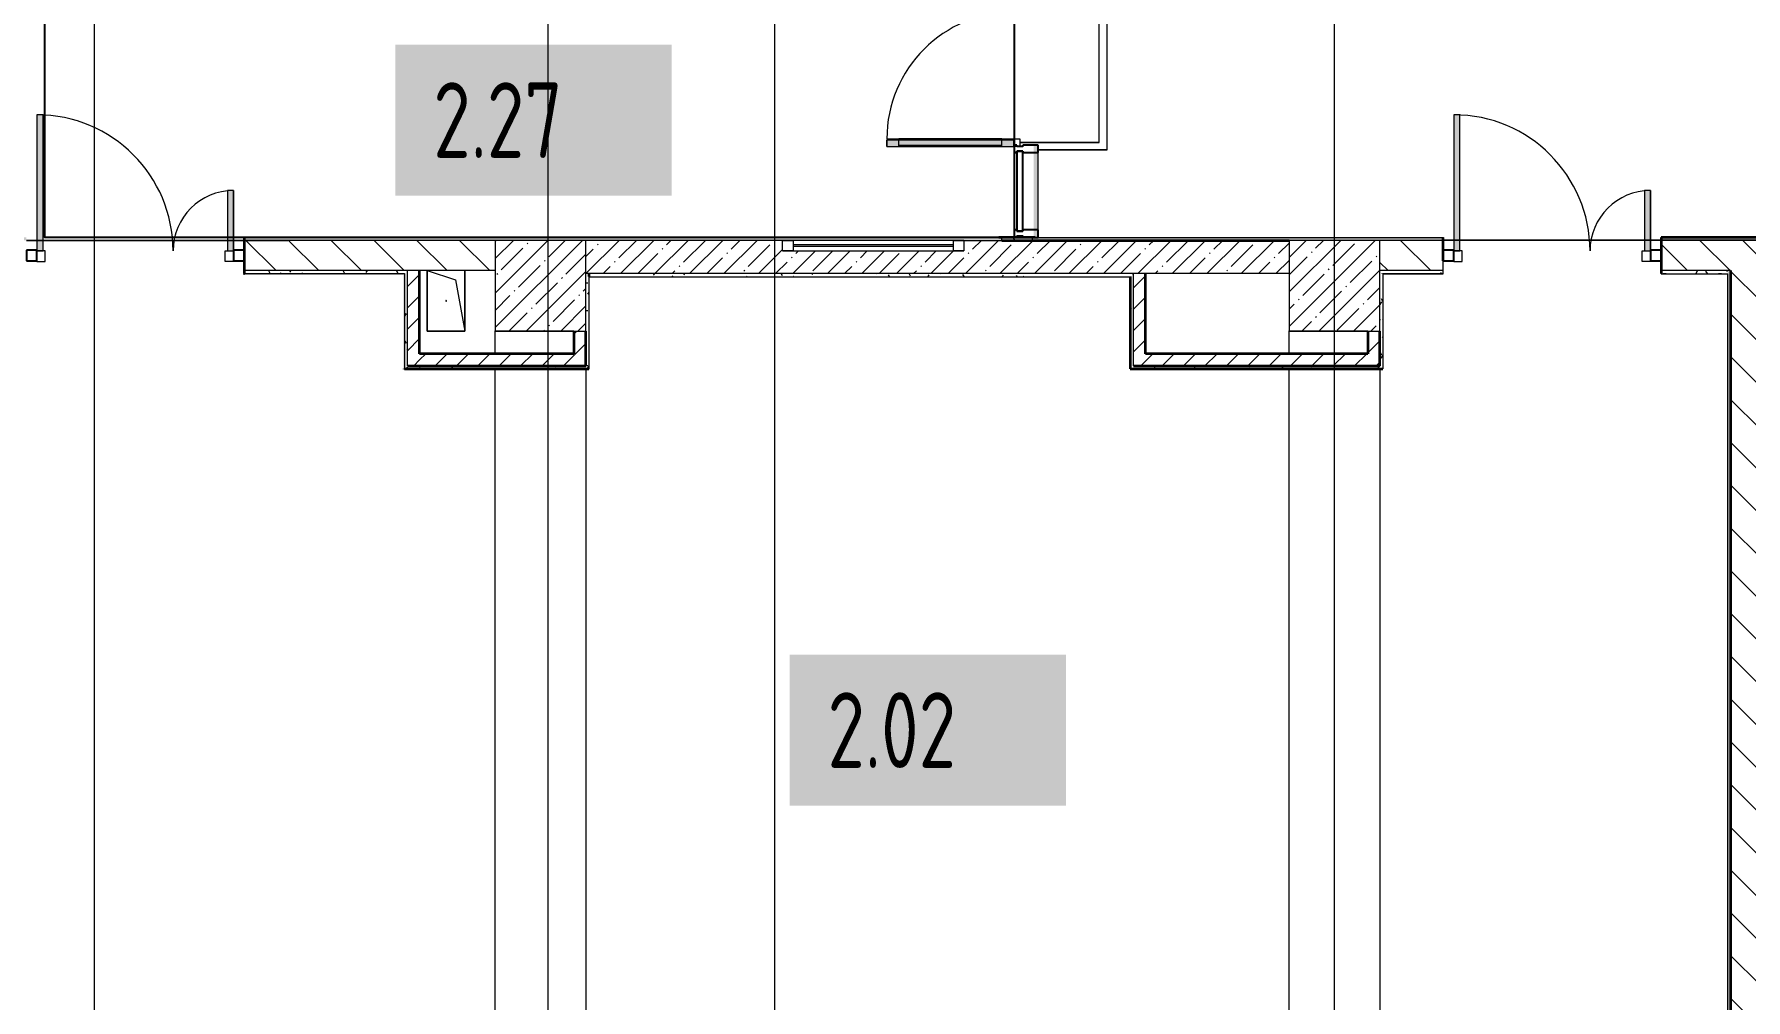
# Model space of a CAD drawing. Header units: millimetres. Extents: x 3914 to 443608, y -156176 to 78197.
# Drawn here: x 188576 to 199894, y -143099 to -136715 of the extents above; entities that cross this region are included whole.
import ezdxf

# ---------------------------------------------------------------- set-up
doc = ezdxf.new("R2010")
doc.units = ezdxf.units.MM
doc.linetypes.add('Осевая', pattern=[6350, 1270, -952.5, 3175, -952.5])
doc.layers.add('A-AREA-PATT-2', color=7, linetype='Continuous', lineweight=5, true_color=0xcde0ef, transparency=1)
for name, color, linetype, lineweight in [('A-DETL-GENF', 7, 'Continuous', 9), ('A-DOOR-1', 7, 'Continuous', 5), ('A-FLOR', 7, 'Continuous', 9), ('A-FLOR-PATT-1', 7, 'Continuous', 5), ('A-GENM', 7, 'Continuous', 9), ('A-GLAZ', 7, 'Continuous', 9), ('A-GLAZ-1', 7, 'Continuous', 5), ('A-GLAZ-CURT', 7, 'Continuous', 9), ('A-GLAZ-CURT-2', 7, 'Continuous', 25), ('A-GLAZ-CWMG', 7, 'Continuous', 9), ('A-GLAZ-CWMG-1', 7, 'Continuous', 25), ('A-WALL', 7, 'Continuous', 5), ('A-WALL-1', 7, 'Continuous', 35), ('I-WALL', 7, 'Continuous', 5), ('S-COLS', 7, 'Continuous', 9), ('S-COLS-1', 7, 'Continuous', 5), ('Оси', 7, 'Continuous', 9), ('Оси-2', 7, 'Осевая', 9)]:
    doc.layers.add(name, color=color, linetype=linetype, lineweight=lineweight)
doc.layers.add('A-WALL-FNSH-1', color=9, linetype='Continuous', lineweight=5, true_color=0x808080)
doc.styles.add('СПДС', font='ГОСТ тип А.ttf', dxfattribs={"width": 0.9})
pattern_1 = [(135, (174964.42, -145977.62), (-141.4214, -141.4214), [])]
pattern_2 = [(45, (174964.42, -145977.62), (-70.71068, 70.71068), [])]
pattern_3 = [(0, (174964.42, -145977.62), (243.84, 60.96), [20.117, -162.763, 20.117, -162.763, -975.36]), (0, (174964.42, -145977.62), (243.84, 60.96), [-365.76, 20.117, -345.643, 20.117, -162.763, -426.72]), (0, (174964.42, -145977.62), (243.84, 60.96), [-914.4, 20.117, -101.803, 20.117, -284.683]), (120, (175055.86, -145947.14), (-174.71291, 180.69163), [20.117, -162.763, 20.117, -162.763, -975.36]), (120, (175055.86, -145947.14), (-174.71291, 180.69163), [-365.76, 20.117, -345.643, 20.117, -162.763, -426.72]), (120, (175055.86, -145947.14), (-174.71291, 180.69163), [-914.4, 20.117, -101.803, 20.117, -284.683]), (240, (175086.34, -145825.22), (-69.12709, -241.65163), [20.117, -162.763, 20.117, -162.763, -975.36]), (240, (175086.34, -145825.22), (-69.12709, -241.65163), [-365.76, 20.117, -345.643, 20.117, -162.763, -426.72]), (240, (175086.34, -145825.22), (-69.12709, -241.65163), [-914.4, 20.117, -101.803, 20.117, -284.683])]

# ---------------------------------------------------------------- blocks, each defined once
blk = doc.blocks.new('BSC_Колонна _Прямоугольная - 600х600-V408-Объем проектирования 2 этажа')
at = {"layer": 'S-COLS-1'}
h = blk.add_hatch(dxfattribs=at)
h.set_pattern_fill('FP_155', color=256, style=0, pattern_type=2)
h.set_pattern_definition([(45, (-22210, -7600), (-114.0493, 114.0493), []), (45, (-22095.95, -7600), (-114.0493, 114.0493), [201.613, -40.323, 6.706, -33.617])])
h.paths.add_polyline_path([(300, -300), (300, 300), (-300, 300), (-300, -300)])
for p, q in [((300, 300), (-300, 300)), ((-300, 300), (-300, -300)), ((300, -300), (300, 300)), ((-300, -300), (300, -300))]:
    blk.add_line(p, q, dxfattribs=at)
blk = doc.blocks.new('GM_Отверстие прямоугольное _в плите_ - Отверстие-V419-Объем проектирования 2 этажа')
at = {"layer": 'A-GENM'}
for p, q in [((-200, 125), (200, 125)), ((200, 125), (-200, 125)), ((-138, 62), (200, 125)), ((200, 125), (200, -125)), ((200, -125), (200, 125)), ((-200, -125), (-138, 62)), ((200, -125), (-200, -125)), ((-200, -125), (200, -125))]:
    blk.add_line(p, q, dxfattribs=at)
for start, end in [(360, 180), (180, 360)]:
    blk.add_arc((0, 0), 2.5, start, end, dxfattribs=at)
blk = doc.blocks.new('BSC_Колонна _Прямоугольная - 600х600-V426-Объем проектирования 2 этажа')
at = {"layer": 'S-COLS-1'}
h = blk.add_hatch(dxfattribs=at)
h.set_pattern_fill('FP_176', color=256, style=0, pattern_type=2)
h.set_pattern_definition([(45, (-16960, -7600), (-114.0493, 114.0493), []), (45, (-16845.95, -7600), (-114.0493, 114.0493), [201.612, -40.322, 6.706, -33.617])])
h.paths.add_polyline_path([(300, -300), (300, 300), (-300, 300), (-300, -300), (-225, -300)])
for p, q in [((300, 300), (-300, 300)), ((-300, 300), (-300, -300)), ((300, -300), (300, 300)), ((-300, -300), (300, -300))]:
    blk.add_line(p, q, dxfattribs=at)
blk = doc.blocks.new('Прямоугольный импост - 50 x 70 мм-31927764-Объем проектирования 2 этажа')
at = {"layer": 'A-GLAZ-CWMG-1'}
for p, q in [((-70, 35), (0, 35)), ((-70, -35), (-70, 35)), ((0, 35), (0, -35)), ((0, -35), (-70, -35))]:
    blk.add_line(p, q, dxfattribs=at)
blk = doc.blocks.new('Прямоугольный импост - 50 x 70 мм-31701779-Объем проектирования 2 этажа')
at = {"layer": 'A-GLAZ-CWMG-1'}
for p, q in [((0, 35), (-70, 35)), ((-70, 35), (-70, -35)), ((0, -35), (0, 35)), ((-70, -35), (0, -35))]:
    blk.add_line(p, q, dxfattribs=at)
blk = doc.blocks.new('Прямоугольный импост - Импост структурный с накладкой - 160мм Темный-30756008-Объем проектирования 2 этажа')
at = {"layer": 'A-GLAZ-CWMG-1'}
for p, q in [((-50, 0), (-50, 17)), ((-50, 17), (0, 17)), ((-40, 0), (-50, 0)), ((-40, -40), (-40, 0)), ((0, 0), (-10, 0)), ((-10, 0), (-10, -40)), ((0, 17), (0, 0)), ((-50, -140), (-50, -40)), ((-50, -40), (-40, -40)), ((-10, -40), (0, -40)), ((0, -40), (0, -140)), ((0, -140), (-50, -140))]:
    blk.add_line(p, q, dxfattribs=at)
blk = doc.blocks.new('Системная панель - Стекло - 40мм-32387061-Объем проектирования 2 этажа')
at = {"layer": 'A-GLAZ-CURT-2'}
for p, q in [((265, 40), (-265, 40)), ((-265, 40), (-265, 0)), ((-265, 0), (265, 0)), ((265, 0), (265, 40))]:
    blk.add_line(p, q, dxfattribs=at)
blk = doc.blocks.new('Прямоугольный импост - Импост структурный с накладкой - 160мм Темный-32387059-Объем проектирования 2 этажа')
at = {"layer": 'A-GLAZ-CWMG'}
for p, q in [((20093, 7970), (20093, 8480)), ((20250, 7970), (20250, 8480))]:
    blk.add_line(p, q, dxfattribs=at)
blk = doc.blocks.new('Прямоугольный импост - Импост структурный с накладкой - 160мм Темный-V496-Объем проектирования 2 этажа')
at = {"layer": 'A-GLAZ-CWMG-1'}
for p, q in [((-25, 0), (-25, 17)), ((-25, 17), (25, 17)), ((-15, 0), (-25, 0)), ((-15, -40), (-15, 0)), ((25, 0), (15, 0)), ((15, 0), (15, -40)), ((25, 17), (25, 0)), ((-25, -140), (-25, -40)), ((-25, -40), (-15, -40)), ((15, -40), (25, -40)), ((25, -40), (25, -140)), ((25, -140), (-25, -140))]:
    blk.add_line(p, q, dxfattribs=at)
blk = doc.blocks.new('120_Окно_СКБ_1Ст - 120_Окно_СКБ_1Ст 400х1200 EI30-V509-Объем проектирования 2 этажа')
at = {"layer": 'A-GLAZ'}
for p, q in [((-600, 40), (-600, 110)), ((-600, 110), (-530, 110)), ((-530, 40), (-600, 40)), ((-530, 110), (-530, 40)), ((530, 40), (530, 110)), ((530, 110), (600, 110)), ((600, 40), (530, 40)), ((600, 110), (600, 40))]:
    blk.add_line(p, q, dxfattribs=at)
at = {"layer": 'A-GLAZ-1'}
for p, q in [((600, 110), (-600, 110)), ((-600, 40), (600, 40)), ((530, 80), (-530, 80)), ((530, 70), (-530, 70))]:
    blk.add_line(p, q, dxfattribs=at)

msp = doc.modelspace()

# ---------------------------------------------------------------- hatches: boundary and pattern name
at = {"layer": 'A-AREA-PATT-2'}
h = msp.add_hatch(color=256, dxfattribs=at)
h.paths.add_polyline_path([(213480.4, -138057.1), (213483.9, -138056.6), (213481.8, -138046.6), (213473.9, -138046.6), (213473.9, -138057.1)])
h.paths.add_polyline_path([(195214.4, -138057.1), (195214.4, -137447.2), (195184.4, -137447.2), (195184.4, -138057.1), (195209.4, -138057.1)])
h.paths.add_polyline_path([(213483.4, -137987.6), (213483.9, -137986.4), (213483.9, -137897.6), (213480.4, -137897.6), (213480.4, -137947.6), (213483.4, -137947.6), (213483.4, -137977.6)])
h.paths.add_polyline_path([(213480.4, -135912.6), (213483.9, -135912.6), (213483.4, -135862.6), (213480.4, -135862.6)])
h.paths.add_polyline_path([(195214.4, -135702.2), (195214.4, -135097.6), (195194.9, -135099.6), (195194.9, -135702.2)])
h.paths.add_polyline_path([(213458.9, -135308.6), (213478.9, -135308.6), (213478.9, -135298.1), (213458.9, -135298.1)])
h.paths.add_polyline_path([(207624.4, -132237.6), (207664.4, -132237.6), (207662.5, -132218.1), (207614.4, -132218.1), (207614.4, -132237.6)])
h.paths.add_polyline_path([(206264.4, -132237.6), (206314.4, -132237.6), (206312.5, -132218.1), (206264.4, -132218.1)])
h.paths.add_polyline_path([(208614.4, -127107.6), (208614.4, -127057.6), (208594.9, -127059.6), (208594.9, -127107.6)])
h.paths.add_polyline_path([(208594.9, -125757.6), (208614.4, -125757.6), (208614.4, -125707.6), (208594.9, -125709.6), (208594.9, -125755.7)])
msp.add_hatch(color=256, dxfattribs=at).paths.add_polyline_path([(191016.4, -138927.6), (191020.4, -138927.6), (191020.4, -138301.6), (189964.4, -138301.6), (189964.4, -138305.6), (191016.4, -138305.6), (191016.4, -138925.7)])
at = {"layer": 'A-FLOR-PATT-1'}
h = msp.add_hatch(color=256, dxfattribs=at)
h.paths.add_polyline_path([(188594.3, -138077.6), (188634.3, -138077.6), (188634.3, -137247.6), (188594.3, -137247.6), (188594.3, -138073.9)])
h.paths.add_polyline_path([(199264.4, -138077.6), (199264.4, -137747.6), (199224.4, -137747.6), (199224.4, -138077.6)])
h.paths.add_polyline_path([(189854.3, -138077.6), (189894.3, -138077.6), (189894.3, -137747.6), (189854.3, -137747.6), (189854.3, -138057.6)])
h.paths.add_polyline_path([(197964.4, -138077.6), (198004.4, -138077.6), (198004.4, -137247.6), (197964.4, -137247.6), (197964.4, -138057.6)])
h.paths.add_polyline_path([(180359.4, -138062.6), (180359.4, -137662.6), (180319.4, -137662.6), (180319.4, -138062.6)])
h.paths.add_polyline_path([(179104.4, -138062.6), (179104.4, -137167.6), (179064.4, -137167.6), (179064.4, -138062.6), (179094.4, -138062.6)])
h.paths.add_polyline_path([(213480.4, -137947.6), (213480.4, -137902.6), (212487.9, -137902.6), (212487.9, -137947.6), (213478.9, -137947.6)])
h.paths.add_polyline_path([(194974.4, -137457.2), (195054.4, -137457.2), (195054.4, -137412.2), (194214.4, -137412.2), (194214.4, -137457.2), (194590.3, -137457.2)])
h.paths.add_polyline_path([(213088, -135957.6), (213480.4, -135957.6), (213480.4, -135912.6), (212487.9, -135912.6), (212487.9, -135957.6), (212954.4, -135957.6)])
h.paths.add_polyline_path([(194229.4, -135787.2), (195054.4, -135787.2), (195054.4, -135742.2), (194229.4, -135742.2)])
h.paths.add_polyline_path([(206359.4, -133017.6), (206359.4, -132197.6), (206314.4, -132197.6), (206314.4, -133017.6)])
h.paths.add_polyline_path([(207624.4, -132517.6), (207624.4, -132237.6), (207614.4, -132237.6), (207614.4, -132197.6), (207579.4, -132197.6), (207579.4, -132517.6), (207614.4, -132517.6)])
h.paths.add_polyline_path([(208997.1, -127057.6), (209394.4, -127057.6), (209394.4, -127012.6), (208574.4, -127012.6), (208574.4, -127057.6), (208614.4, -127057.6)])
h.paths.add_polyline_path([(208762.6, -125792.6), (208894.4, -125792.6), (208894.4, -125747.6), (208614.4, -125747.6), (208614.4, -125757.6), (208574.4, -125757.6), (208574.4, -125792.6), (208627.5, -125792.6)])
h = msp.add_hatch(color=256, dxfattribs=at)
h.paths.add_polyline_path([(199264.4, -138147.6), (199264.4, -138077.6), (199224.4, -138077.6), (199224.4, -138147.6)])
h.paths.add_polyline_path([(198004.4, -138147.6), (198004.4, -138077.6), (197964.4, -138077.6), (197964.4, -138147.6), (197998.6, -138147.6)])
h.paths.add_polyline_path([(189894.3, -138147.6), (189894.3, -138077.6), (189854.3, -138077.6), (189854.3, -138147.6)])
h.paths.add_polyline_path([(188594.3, -138147.6), (188634.3, -138147.6), (188634.3, -138077.6), (188594.3, -138077.6), (188594.3, -138142.6)])
at = {"layer": 'I-WALL'}
h = msp.add_hatch(dxfattribs=at)
h.set_pattern_fill('FP_23', color=256, style=0, pattern_type=2)
h.set_pattern_definition(pattern_1)
h.paths.add_polyline_path([(195114.4, -138077.6), (195174.4, -138077.6), (195174.4, -138057.6), (194974.4, -138057.6), (194974.4, -138077.6)])
h.paths.add_polyline_path([(195061.8, -135097.6), (195174.4, -135097.6), (195174.2, -135087.6), (195069.7, -135082.4), (194974.4, -135087.6), (194974.4, -135097.6)])
h = msp.add_hatch(dxfattribs=at)
h.set_pattern_fill('FP_191', color=256, style=0, pattern_type=2)
h.set_pattern_definition(pattern_3)
h.paths.add_polyline_path([(185917.5, -138077.6), (188524.3, -138077.6), (188524.3, -138057.6), (181494.4, -138057.6), (181494.4, -138077.6), (185624.4, -138077.6)])
h.paths.add_polyline_path([(178694.4, -138077.6), (178994.4, -138077.6), (178994.4, -138057.6), (178249.4, -138057.6), (178249.4, -138069.6), (178304.4, -138069.6), (178304.4, -138077.6), (178690.2, -138077.6)])
h.paths.add_polyline_path([(194724.4, -138077.6), (194974.4, -138077.6), (194974.4, -138057.6), (189964.3, -138057.6), (189964.3, -138077.6), (194590.3, -138077.6)])
h.paths.add_polyline_path([(176415.9, -138077.6), (176794.4, -138075.8), (176794.4, -138069.6), (176849.4, -138069.6), (176849.4, -138057.6), (176234.4, -138057.6), (176234.4, -138077.6)])
h = msp.add_hatch(dxfattribs=at)
h.set_pattern_fill('FP_23', color=256, style=0, pattern_type=2)
h.set_pattern_definition(pattern_1)
h.paths.add_polyline_path([(188524.3, -138277.6), (188524.3, -138077.6), (187724.4, -138077.6), (187724.4, -138277.6), (187744.4, -138277.6)])
h.paths.add_polyline_path([(190133.7, -138277.6), (191624.4, -138277.6), (191624.4, -138077.6), (189964.3, -138077.6), (189964.3, -138277.6)])
h.paths.add_polyline_path([(186444.4, -138277.6), (187124.4, -138277.6), (187124.4, -138077.6), (186424.4, -138077.6), (186424.4, -138147.6), (185624.4, -138147.6), (185624.4, -138077.6), (183224.4, -138077.6), (183224.4, -138277.6), (186424.4, -138277.6)])
h.paths.add_polyline_path([(182624.4, -138277.6), (182624.4, -138077.6), (181494.4, -138077.6), (181494.4, -138277.6), (182604.4, -138277.6)])
h.paths.add_polyline_path([(178694.4, -138277.6), (178994.4, -138277.6), (178994.4, -138077.6), (178694.4, -138077.6)])
h = msp.add_hatch(dxfattribs=at)
h.set_pattern_fill('FP_1', color=256, style=0, pattern_type=2)
h.set_pattern_definition([(45, (174964.42, -145977.62), (-114.0493, 114.0493), []), (45, (175078.47, -145977.62), (-114.0493, 114.0493), [201.612, -40.322, 6.706, -33.617])])
h.paths.add_polyline_path([(196035.8, -138297.6), (196874.4, -138297.6), (196874.4, -138077.6), (194724.4, -138077.6), (194724.4, -138147.6), (193524.4, -138147.6), (193524.4, -138077.6), (192224.4, -138077.6), (192224.4, -138297.6), (195924.4, -138297.6)])
h = msp.add_hatch(dxfattribs=at)
h.set_pattern_fill('FP_191', color=256, style=0, pattern_type=2)
h.set_pattern_definition(pattern_3)
h.paths.add_polyline_path([(202883.8, -138077.6), (205894.4, -138077.6), (205894.4, -138057.6), (202424.4, -138057.6), (202424.4, -138069.6), (202454.4, -138071.6), (202454.4, -138077.6), (202879.2, -138077.6)])
h.paths.add_polyline_path([(195924.4, -138077.6), (197894.4, -138077.6), (197894.4, -138057.6), (195174.4, -138057.6), (195174.4, -138077.6), (195844.4, -138077.6)])
h.paths.add_polyline_path([(199994.4, -138077.6), (201294.4, -138077.6), (201294.4, -138069.6), (201324.4, -138067.6), (201324.4, -138057.6), (199334.4, -138057.6), (199334.4, -138077.6), (199794.4, -138077.6)])
h = msp.add_hatch(dxfattribs=at)
h.set_pattern_fill('FP_23', color=256, style=0, pattern_type=2)
h.set_pattern_definition(pattern_1)
h.paths.add_polyline_path([(199334.4, -138277.6), (200524.4, -138277.6), (200524.4, -138077.6), (199334.4, -138077.6), (199334.4, -138204.4)])
h.paths.add_polyline_path([(197894.4, -138277.6), (197894.4, -138077.6), (197474.4, -138077.6), (197474.4, -138277.6), (197494.4, -138277.6)])
h = msp.add_hatch(dxfattribs=at)
h.set_pattern_fill('FP_191', color=256, style=0, pattern_type=2)
h.set_pattern_definition(pattern_3)
h.paths.add_polyline_path([(191024.4, -138297.6), (191044.4, -138297.6), (191044.4, -138277.6), (189964.3, -138277.6), (189964.4, -138297.6), (191016.4, -138297.6)])
h.paths.add_polyline_path([(187744.4, -138297.6), (188524.3, -138297.6), (188524.3, -138277.6), (187744.4, -138277.6)])
h = msp.add_hatch(dxfattribs=at)
h.set_pattern_fill('FP_191', color=256, style=0, pattern_type=2)
h.set_pattern_definition(pattern_3)
h.paths.add_polyline_path([(191034.3, -138927.6), (191044.4, -138927.6), (191044.4, -138297.6), (191024.4, -138297.6), (191024.4, -138927.6)])
h = msp.add_hatch(dxfattribs=at)
h.set_pattern_fill('FP_22', color=256, style=0, pattern_type=2)
h.set_pattern_definition(pattern_2)
h.paths.add_polyline_path([(191044.4, -138907.6), (191124.4, -138907.6), (191124.4, -138277.6), (191044.4, -138277.6), (191044.4, -138707.6)])
h = msp.add_hatch(dxfattribs=at)
h.set_pattern_fill('FP_191', color=256, style=0, pattern_type=2)
h.set_pattern_definition(pattern_3)
h.paths.add_polyline_path([(192244.4, -138907.6), (192243.5, -138317.6), (192224.4, -138297.6), (192224.4, -138907.6)])
h.paths.add_polyline_path([(192244.4, -138317.6), (192244.4, -138297.6), (192224.4, -138297.6)])
h = msp.add_hatch(dxfattribs=at)
h.set_pattern_fill('FP_191', color=256, style=0, pattern_type=2)
h.set_pattern_definition(pattern_3)
h.paths.add_polyline_path([(195174.4, -138317.6), (195823.4, -138317.6), (195844.4, -138297.6), (192244.4, -138297.6), (192244.4, -138317.6), (194974.4, -138317.6)])
h.paths.add_polyline_path([(195844.4, -138317.6), (195844.4, -138297.6), (195824.4, -138317.6)])
h = msp.add_hatch(dxfattribs=at)
h.set_pattern_fill('FP_22', color=256, style=0, pattern_type=2)
h.set_pattern_definition(pattern_2)
h.paths.add_polyline_path([(195924.4, -138827.6), (195924.4, -138297.6), (195844.4, -138297.6), (195844.4, -138827.6)])
h = msp.add_hatch(dxfattribs=at)
h.set_pattern_fill('FP_191', color=256, style=0, pattern_type=2)
h.set_pattern_definition(pattern_3)
h.paths.add_polyline_path([(197475.1, -138927.6), (197494.4, -138927.6), (197494.4, -138298.6), (197474.4, -138277.6), (197474.4, -138927.6)])
h.paths.add_polyline_path([(197494.4, -138297.6), (197494.4, -138277.6), (197474.4, -138277.6), (197481.3, -138284.5)])
h = msp.add_hatch(dxfattribs=at)
h.set_pattern_fill('FP_191', color=256, style=0, pattern_type=2)
h.set_pattern_definition(pattern_3)
h.paths.add_polyline_path([(199773.4, -138297.6), (199774.4, -138277.6), (199334.4, -138277.6), (199334.4, -138297.6), (199720.8, -138297.6)])
h.paths.add_polyline_path([(197894.4, -138297.6), (197894.4, -138277.6), (197494.4, -138277.6), (197494.5, -138297.6)])
h = msp.add_hatch(dxfattribs=at)
h.set_pattern_fill('FP_191', color=256, style=0, pattern_type=2)
h.set_pattern_definition(pattern_3)
h.paths.add_polyline_path([(199793.3, -145877.6), (199794.4, -145877.6), (199794.4, -138277.6), (199774.4, -138277.6), (199774.4, -145877.6)])
h = msp.add_hatch(dxfattribs=at)
h.set_pattern_fill('FP_23', color=256, style=0, pattern_type=2)
h.set_pattern_definition(pattern_1)
h.paths.add_polyline_path([(199994.4, -145877.6), (199994.4, -138277.6), (199794.4, -138277.6), (199794.4, -145877.6)])
h = msp.add_hatch(dxfattribs=at)
h.set_pattern_fill('FP_191', color=256, style=0, pattern_type=2)
h.set_pattern_definition(pattern_3)
h.paths.add_polyline_path([(195824.4, -138907.6), (195844.4, -138907.6), (195844.4, -138317.6), (195824.4, -138317.6), (195824.4, -138907.4)])
h = msp.add_hatch(dxfattribs=at)
h.set_pattern_fill('FP_22', color=256, style=0, pattern_type=2)
h.set_pattern_definition(pattern_2)
h.paths.add_polyline_path([(192224.4, -138827.6), (192224.4, -138677.6), (192144.4, -138677.6), (192144.4, -138827.6)])
h = msp.add_hatch(dxfattribs=at)
h.set_pattern_fill('FP_22', color=256, style=0, pattern_type=2)
h.set_pattern_definition(pattern_2)
h.paths.add_polyline_path([(197454.1, -138907.6), (197474.4, -138907.6), (197474.4, -138677.6), (197394.4, -138677.6), (197394.4, -138907.6)])
h = msp.add_hatch(dxfattribs=at)
h.set_pattern_fill('FP_22', color=256, style=0, pattern_type=2)
h.set_pattern_definition(pattern_2)
h.paths.add_polyline_path([(191644.7, -138907.6), (192224.4, -138907.6), (192224.4, -138827.6), (191124.4, -138827.6), (191124.4, -138907.6), (191624.4, -138907.6)])
h = msp.add_hatch(dxfattribs=at)
h.set_pattern_fill('FP_22', color=256, style=0, pattern_type=2)
h.set_pattern_definition(pattern_2)
h.paths.add_polyline_path([(197394.4, -138907.6), (197394.4, -138827.6), (195844.4, -138827.6), (195844.4, -138907.6), (196874.4, -138907.6)])
h = msp.add_hatch(dxfattribs=at)
h.set_pattern_fill('FP_191', color=256, style=0, pattern_type=2)
h.set_pattern_definition(pattern_3)
h.paths.add_polyline_path([(192224.4, -138927.6), (192244.4, -138927.6), (192244.4, -138907.6), (191044.4, -138907.6), (191044.5, -138927.6), (192220.9, -138927.6)])
h = msp.add_hatch(dxfattribs=at)
h.set_pattern_fill('FP_191', color=256, style=0, pattern_type=2)
h.set_pattern_definition(pattern_3)
h.paths.add_polyline_path([(197460.6, -138927.6), (197474.4, -138927.6), (197474.4, -138907.6), (195824.4, -138907.6), (195824.4, -138927.6), (197452.4, -138927.6)])

# ---------------------------------------------------------------- linework, layer by layer
msp.add_lwpolyline([(188646.7, -135098.6), (195057.4, -135098.6), (195057.4, -138057.6), (188646.7, -138057.6)], close=True)
at = {"layer": 'A-DETL-GENF'}
for p, q in [((188634.3, -137247.6), (188594.3, -137247.6)), ((188594.3, -137247.6), (188594.3, -138142.6)), ((188634.3, -138147.6), (188634.3, -137247.6)), ((198004.4, -137247.6), (197964.4, -137247.6)), ((197964.4, -137247.6), (197964.4, -138142.6)), ((198004.4, -138147.6), (198004.4, -137247.6)), ((194294.4, -137403.2), (194974.4, -137403.2)), ((194214.4, -137457.2), (194214.4, -137412.2)), ((194214.4, -137412.2), (195054.4, -137412.2)), ((195054.4, -137412.2), (194214.4, -137412.2)), ((194214.4, -137412.2), (194214.4, -137457.2)), ((194214.4, -137457.2), (195054.4, -137457.2)), ((194214.4, -137457.2), (195054.4, -137457.2)), ((194294.4, -137457.2), (194294.4, -137412.2)), ((194294.4, -137447.2), (194974.4, -137447.2)), ((194974.4, -137457.2), (194974.4, -137412.2)), ((189894.3, -137747.6), (189854.3, -137747.6)), ((189854.3, -137747.6), (189854.3, -138147.6)), ((189894.3, -138142.6), (189894.3, -137747.6)), ((199264.4, -137747.6), (199224.4, -137747.6)), ((199224.4, -137747.6), (199224.4, -138147.6)), ((199264.4, -138142.6), (199264.4, -137747.6)), ((188594.3, -138147.6), (188634.3, -138147.6)), ((188649.3, -138147.6), (188594.3, -138147.6)), ((188649.3, -138217.6), (188649.3, -138147.6)), ((189839.3, -138217.6), (189839.3, -138147.6)), ((189839.3, -138147.6), (189894.3, -138147.6)), ((189854.3, -138147.6), (189894.3, -138147.6)), ((197964.4, -138147.6), (198004.4, -138147.6)), ((198019.4, -138147.6), (197964.4, -138147.6)), ((198019.4, -138217.6), (198019.4, -138147.6)), ((199209.4, -138217.6), (199209.4, -138147.6)), ((199209.4, -138147.6), (199264.4, -138147.6)), ((199224.4, -138147.6), (199264.4, -138147.6)), ((188594.3, -138212.6), (188594.3, -138217.6)), ((188594.3, -138217.6), (188649.3, -138217.6)), ((189894.3, -138217.6), (189839.3, -138217.6)), ((189894.3, -138212.6), (189894.3, -138217.6)), ((197964.4, -138212.6), (197964.4, -138217.6)), ((197964.4, -138217.6), (198019.4, -138217.6)), ((199264.4, -138217.6), (199209.4, -138217.6)), ((199264.4, -138212.6), (199264.4, -138217.6))]:
    msp.add_line(p, q, dxfattribs=at)
at = {"layer": 'A-DOOR-1'}
for p, q in [((188594.3, -137247.6), (188594.3, -138142.6)), ((197964.4, -137247.6), (197964.4, -138142.6)), ((194214.4, -137407.2), (195054.4, -137407.2)), ((195054.4, -137407.2), (195094.4, -137407.2)), ((195054.4, -137457.2), (195054.4, -137407.2)), ((195094.4, -137457.2), (195054.4, -137457.2)), ((195094.4, -137407.2), (195094.4, -137457.2)), ((189894.3, -137747.6), (189894.3, -138142.6)), ((199264.4, -137747.6), (199264.4, -138142.6))]:
    msp.add_line(p, q, dxfattribs=at)
for centre, radius, start, end in [((195054.4, -137407.2), 840, 90, 180), ((188594.3, -138147.6), 900, 0, 90), ((197964.4, -138147.6), 900, 0, 90), ((189894.3, -138147.6), 400, 90, 180), ((199264.4, -138147.6), 400, 90, 180)]:
    msp.add_arc(centre, radius, start, end, dxfattribs=at)
at = {"layer": 'A-FLOR'}
for p, q in [((195619.4, -137429.3), (195619.4, -135697.8)), ((195619.4, -137430.2), (195619.4, -135698.7)), ((195669.4, -135647.8), (195669.4, -137479.3)), ((195669.4, -135648.7), (195669.4, -137480.2)), ((195094.4, -137429.3), (195619.4, -137429.3)), ((195094.4, -137430.2), (195619.4, -137430.2)), ((195669.4, -137479.3), (195214.4, -137479.3)), ((195669.4, -137480.2), (195214.4, -137480.2)), ((188524.3, -138076.7), (190253.9, -138076.7)), ((188524.3, -138077.6), (190253.9, -138077.6)), ((197894.4, -138141.7), (197894.4, -138076.7)), ((200372.2, -138076.7), (197894.4, -138076.7)), ((197894.4, -138142.6), (197894.4, -138077.6)), ((200372.2, -138077.6), (197894.4, -138077.6)), ((199334.4, -138076.7), (199334.4, -138141.7)), ((199334.4, -138077.6), (199334.4, -138142.6)), ((197494.4, -138297.7), (197894.4, -138297.7)), ((197494.4, -138298.6), (197894.4, -138298.6)), ((197894.4, -138296.7), (197894.4, -138211.7)), ((197894.4, -138297.6), (197894.4, -138212.6)), ((199334.4, -138211.7), (199334.4, -138276.7)), ((199334.4, -138212.6), (199334.4, -138277.6)), ((191624.4, -138826.7), (191624.4, -138676.7)), ((191624.4, -138676.7), (192144.4, -138676.7)), ((191624.4, -138827.6), (191624.4, -138677.6)), ((191624.4, -138677.6), (192144.4, -138677.6)), ((196874.4, -138826.7), (196874.4, -138676.7)), ((196874.4, -138676.7), (197394.4, -138676.7)), ((196874.4, -138827.6), (196874.4, -138677.6)), ((196874.4, -138677.6), (197394.4, -138677.6)), ((191624.4, -145456.7), (191624.4, -138926.7)), ((191624.4, -145457.6), (191624.4, -138927.6)), ((192224.4, -138926.7), (192224.4, -145456.7)), ((192224.4, -138927.6), (192224.4, -145457.6)), ((196874.4, -145456.7), (196874.4, -138926.7)), ((196874.4, -145457.6), (196874.4, -138927.6)), ((197474.4, -138926.7), (197474.4, -145456.7)), ((197474.4, -138927.6), (197474.4, -145457.6))]:
    msp.add_line(p, q, dxfattribs=at)
at = {"layer": 'A-WALL'}
for p, q in [((191624.4, -138077.6), (190253.9, -138077.6)), ((193524.4, -138077.6), (192224.4, -138077.6)), ((194724.4, -138077.6), (194974.4, -138077.6)), ((194974.4, -138077.6), (194974.4, -138057.6)), ((195174.4, -138057.6), (195174.4, -138077.6)), ((197894.4, -138077.6), (197474.4, -138077.6)), ((191624.4, -138277.6), (189964.3, -138277.6)), ((191044.4, -138907.6), (191044.4, -138277.6)), ((196874.4, -138297.6), (192224.4, -138297.6)), ((195844.4, -138907.6), (195844.4, -138297.6)), ((197894.4, -138277.6), (197474.4, -138277.6)), ((199794.4, -138277.6), (199334.4, -138277.6)), ((199773.4, -138298.6), (199773.4, -138297.6)), ((192245.4, -138318.6), (192244.4, -138318.6)), ((195823.4, -138318.6), (195823.4, -138317.6))]:
    msp.add_line(p, q, dxfattribs=at)
at = {"layer": 'A-WALL-1'}
for p, q in [((189964.3, -138057.6), (189964.3, -138297.6)), ((195195.4, -138057.6), (194954.4, -138057.6)), ((194974.4, -138077.6), (196874.4, -138077.6)), ((197894.4, -138212.6), (197894.4, -138057.6)), ((199334.4, -138057.6), (199334.4, -138297.6)), ((201324.4, -138057.6), (199334.4, -138057.6)), ((191124.4, -138827.6), (191124.4, -138277.6)), ((192244.4, -138297.6), (192244.4, -138317.6)), ((195924.4, -138827.6), (195924.4, -138297.6)), ((197494.4, -138298.6), (197494.4, -138297.6)), ((199794.4, -138277.6), (199794.4, -145877.6)), ((195824.4, -138317.6), (195824.4, -138927.6)), ((192144.4, -138677.6), (192144.4, -138827.6)), ((192224.4, -138907.6), (192224.4, -138677.6)), ((197394.4, -138677.6), (197394.4, -138827.6)), ((197474.4, -138907.6), (197474.4, -138677.6)), ((192144.4, -138827.6), (191124.4, -138827.6)), ((197394.4, -138827.6), (195924.4, -138827.6)), ((191024.4, -138927.6), (192244.4, -138927.6)), ((191044.4, -138907.6), (192224.4, -138907.6)), ((195824.4, -138927.6), (197494.4, -138927.6)), ((195844.4, -138907.6), (197474.4, -138907.6))]:
    msp.add_line(p, q, dxfattribs=at)
at = {"layer": 'A-WALL-FNSH-1'}
for p, q in [((194954.4, -138056.6), (189964.3, -138056.6)), ((189964.3, -138056.6), (189964.3, -138057.6)), ((194954.4, -138057.6), (194954.4, -138056.6)), ((195195.4, -138056.6), (195195.4, -138057.6)), ((195195.4, -138057.6), (197894.4, -138057.6)), ((197894.4, -138057.6), (197894.4, -138056.6)), ((199334.4, -138056.6), (199334.4, -138057.6)), ((197494.4, -138298.6), (197494.4, -138927.6)), ((197894.4, -138298.6), (197894.4, -138297.6)), ((199334.4, -138297.6), (199334.4, -138298.6)), ((199334.4, -138298.6), (199773.4, -138298.6)), ((199773.4, -138298.6), (199773.4, -145827.6)), ((192245.4, -138318.6), (195823.4, -138318.6)), ((192245.4, -138928.6), (192245.4, -138318.6)), ((191016.4, -138927.6), (191016.4, -138928.6))]:
    msp.add_line(p, q, dxfattribs=at)
at = {"layer": 'I-WALL'}
for p, q in [((189964.4, -138297.6), (191024.4, -138297.6)), ((189964.4, -138305.6), (189964.4, -138297.6)), ((191024.4, -138297.6), (191024.4, -138927.6)), ((191023.4, -138927.6), (191024.4, -138927.6))]:
    msp.add_line(p, q, dxfattribs=at)
at = {"layer": 'Оси'}
for points in [[(188974.4, -147883.9), (188974.4, -142883.9), (188974.4, -123579.5), (188974.4, -118579.5)], [(191974.4, -147883.9), (191974.4, -142883.9), (191974.4, -123579.5), (191974.4, -118579.5)], [(193474.4, -147883.9), (193474.4, -142883.9), (193474.4, -123579.5), (193474.4, -118579.5)], [(197174.4, -147883.9), (197174.4, -142883.9), (197174.4, -123579.5), (197174.4, -118579.5)]]:
    msp.add_lwpolyline(points, dxfattribs=at)
at = {"layer": 'Оси-2'}
for p, q in [((188974.4, -142882.9), (188974.4, -123578.6)), ((191974.4, -142882.9), (191974.4, -123578.6)), ((193474.4, -142882.9), (193474.4, -123578.6)), ((197174.4, -142882.9), (197174.4, -123578.6))]:
    msp.add_line(p, q, dxfattribs=at)

# ---------------------------------------------------------------- block references
at = {"layer": 'A-GENM', "rotation": 270.0000000000002}
msp.add_blockref('GM_Отверстие прямоугольное _в плите_ - Отверстие-V419-Объем проектирования 2 этажа', (191299.4, -138477.6), dxfattribs=at)
at = {"layer": 'A-GLAZ', "color": 3}
msp.add_blockref('120_Окно_СКБ_1Ст - 120_Окно_СКБ_1Ст 400х1200 EI30-V509-Объем проектирования 2 этажа', (194124.4, -138187.6), dxfattribs=at)
at = {"layer": 'A-GLAZ-CURT', "rotation": 269.9999999999997}
msp.add_blockref('Системная панель - Стекло - 40мм-32387061-Объем проектирования 2 этажа', (195074.4, -137752.4), dxfattribs=at)
at = {"layer": 'A-GLAZ-CWMG', "extrusion": (0, 0, -1)}
for name, p, rotation in [('Прямоугольный импост - Импост структурный с накладкой - 160мм Темный-V496-Объем проектирования 2 этажа', (-195074.4, -137472.2), 270.0000000000002), ('Прямоугольный импост - Импост структурный с накладкой - 160мм Темный-30756008-Объем проектирования 2 этажа', (-195074.4, -138057.6), 270.0000000000002), ('Прямоугольный импост - 50 x 70 мм-31927764-Объем проектирования 2 этажа', (-189964.3, -138177.6), 180), ('Прямоугольный импост - 50 x 70 мм-31927764-Объем проектирования 2 этажа', (-199334.4, -138177.6), 180)]:
    msp.add_blockref(name, p, dxfattribs=dict(at, rotation=rotation))
at = {"layer": 'A-GLAZ-CWMG'}
msp.add_blockref('Прямоугольный импост - Импост структурный с накладкой - 160мм Темный-32387059-Объем проектирования 2 этажа', (174964.4, -145977.6), dxfattribs=at)
at = {"layer": 'A-GLAZ-CWMG', "rotation": 180}
for p in [(188524.3, -138177.6), (197894.4, -138177.6)]:
    msp.add_blockref('Прямоугольный импост - 50 x 70 мм-31701779-Объем проектирования 2 этажа', p, dxfattribs=at)
at = {"layer": 'S-COLS'}
for name, p in [('BSC_Колонна _Прямоугольная - 600х600-V426-Объем проектирования 2 этажа', (191924.4, -138377.6)), ('BSC_Колонна _Прямоугольная - 600х600-V408-Объем проектирования 2 этажа', (197174.4, -138377.6))]:
    msp.add_blockref(name, p, dxfattribs=at)

# ---------------------------------------------------------------- texts
at = {"char_height": 500, "width": 1327.594, "attachment_point": 1, "style": 'СПДС', "bg_fill": 1, "box_fill_scale": 1.5, "bg_fill_color": 7, "bg_fill_true_color": 16777215, "bg_fill_transparency": 0}
for s, insert in [('2.27', (191214.6, -137032.5)), ('2.02', (193821.7, -141066.2))]:
    msp.add_mtext(s, dxfattribs=dict(at, insert=insert))

doc.saveas('drawing.dxf')
